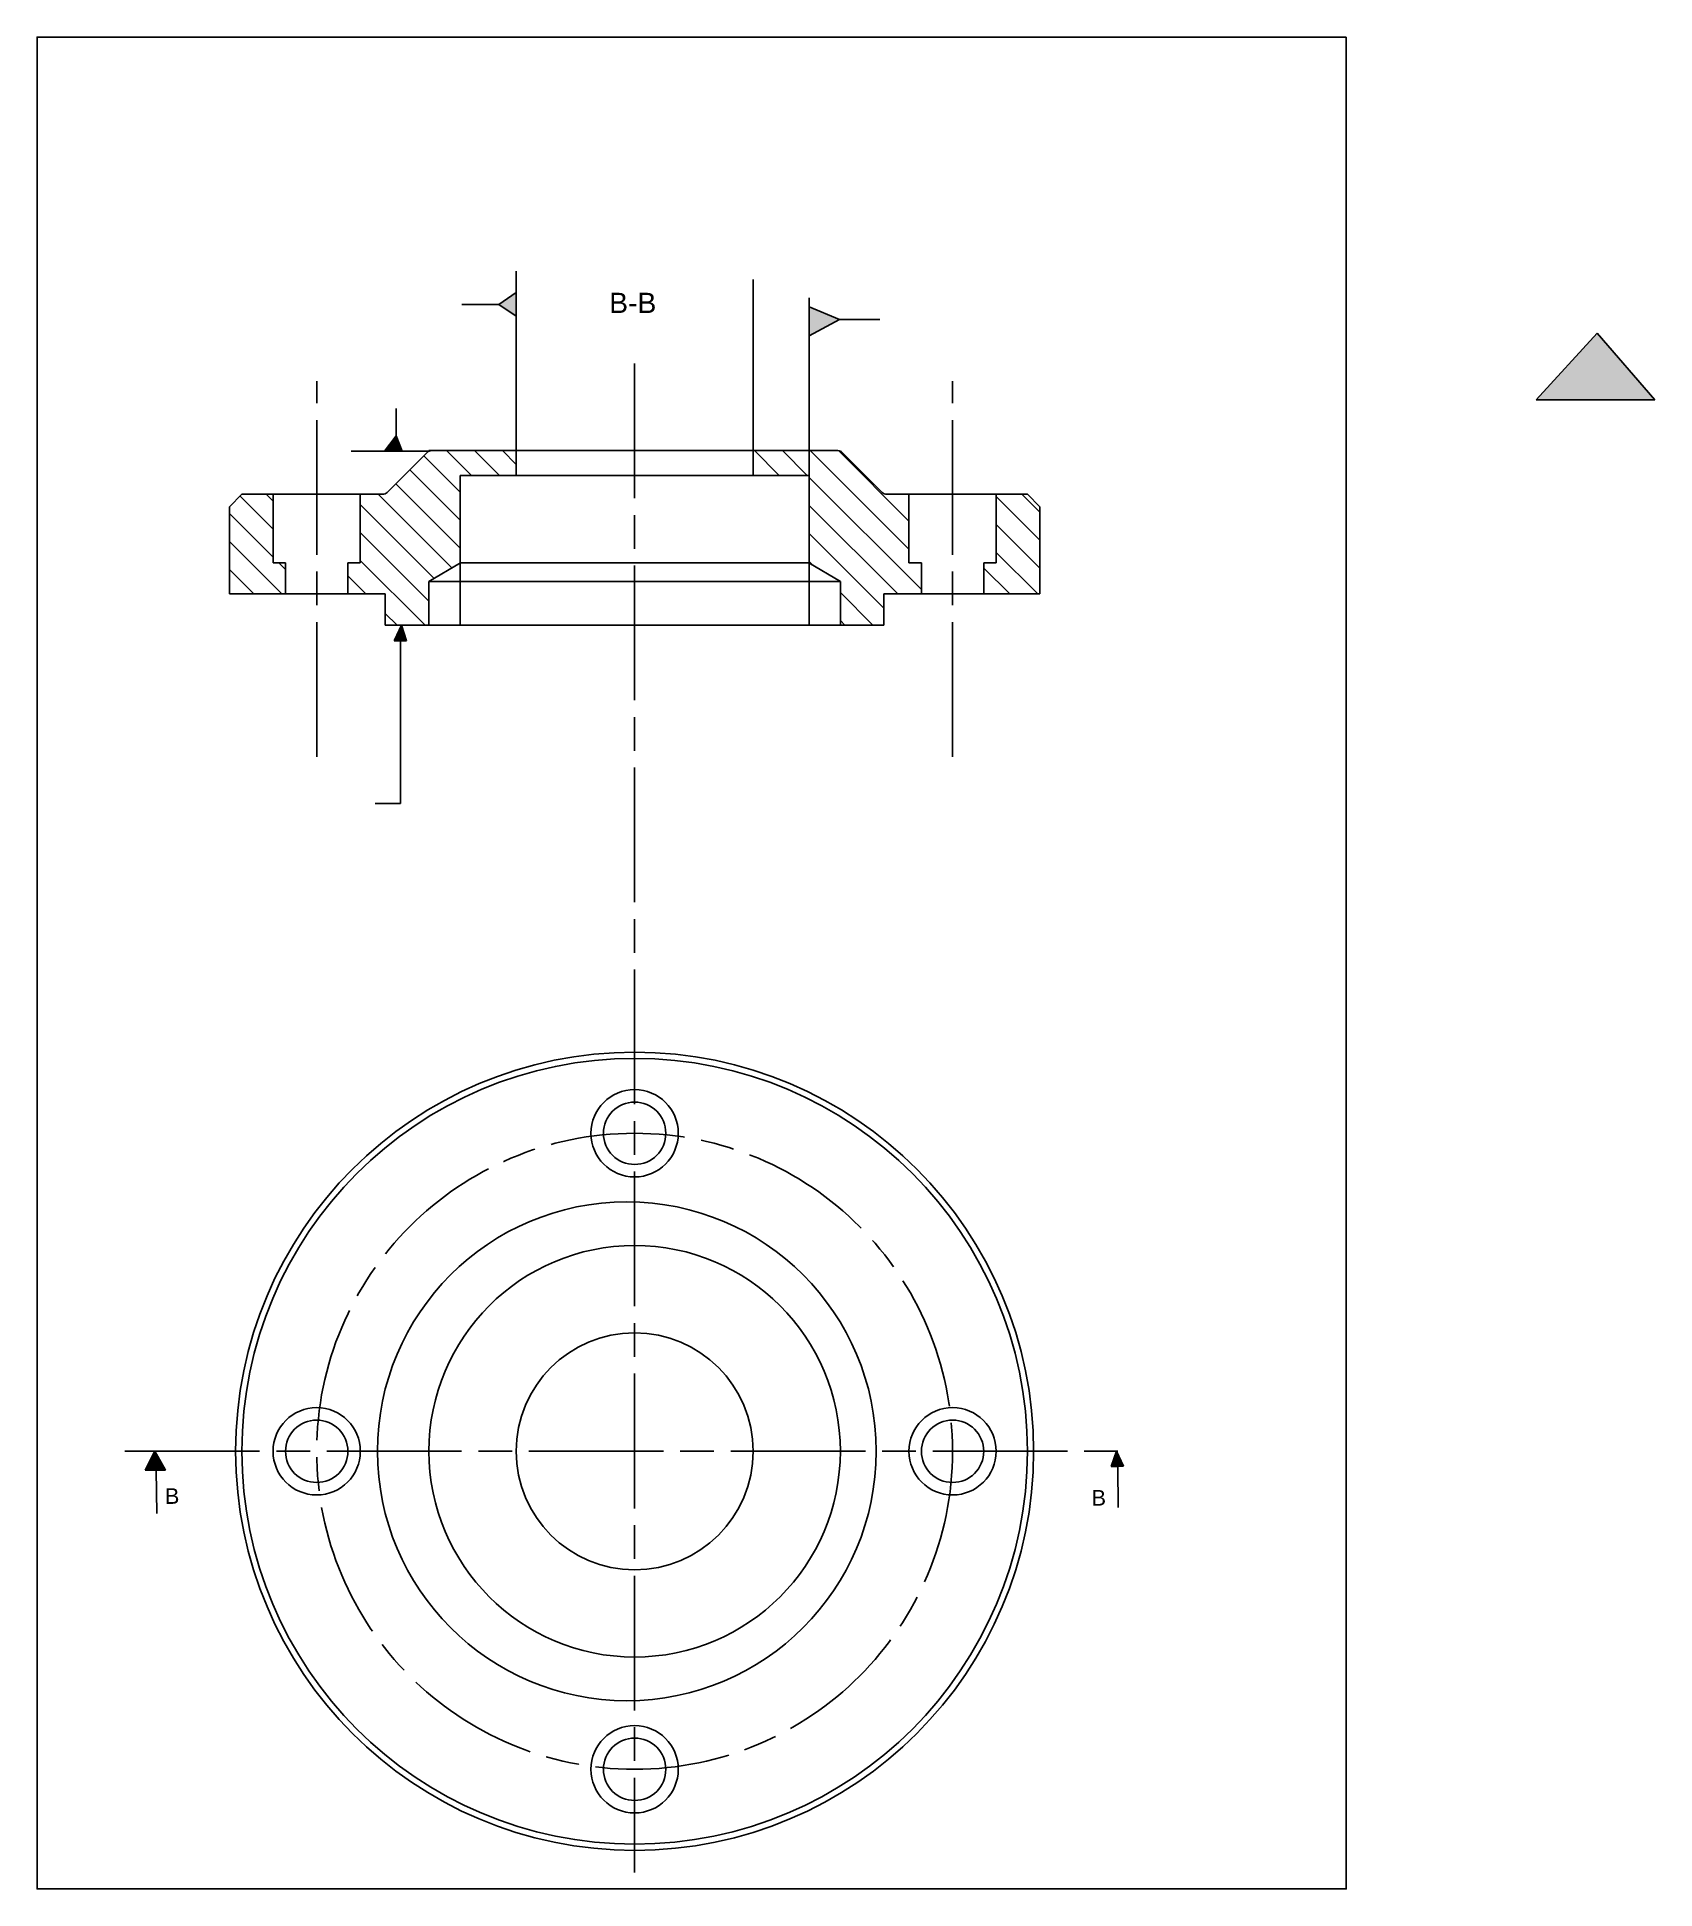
# Model space of a CAD drawing. Header units: millimetres. Extents: x 0 to 260, y -13 to 284.
import ezdxf

# ---------------------------------------------------------------- set-up
doc = ezdxf.new("R2010")
doc.units = ezdxf.units.MM
doc.header["$LTSCALE"] = 0.9
doc.linetypes.add('ACAD_ISO08W100', pattern=[36, 24, -3, 6, -3])
doc.styles.get("Standard").update_dxf_attribs({"font": 'arial.ttf'})

# ---------------------------------------------------------------- blocks, each defined once
blk = doc.blocks.new('*U1')
for radius in [7, 5]:
    blk.add_circle((0, 0), radius)
blk = doc.blocks.new('*U2')
at = {"color": 0, "linetype": 'ByBlock', "lineweight": -2, "transparency": 16777216}
blk.add_blockref('*U1', (95.86, 108.39), dxfattribs=at)
for p, rotation in [((44.86, 57.39), 90), ((146.86, 57.39), 270), ((95.86, 6.39), 180)]:
    blk.add_blockref('*U1', p, dxfattribs=dict(at, rotation=rotation))

msp = doc.modelspace()

# ---------------------------------------------------------------- hatches: boundary and pattern name
h = msp.add_hatch(color=256)
h.dxf.hatch_style = 1
h.paths.add_polyline_path([(76.86, 243.23), (74.08, 241.33), (76.86, 239.42)])
h = msp.add_hatch(color=256)
h.dxf.hatch_style = 1
h.paths.add_polyline_path([(128.72, 238.9), (123.88, 240.94), (123.88, 236.29)])
h = msp.add_hatch(color=256)
h.dxf.hatch_style = 1
h.paths.add_polyline_path([(250.25, 236.71), (240.5, 226.04), (259.53, 226.04)])
h = msp.add_hatch(color=256)
h.dxf.hatch_style = 1
h.paths.add_polyline_path([(57.6, 220.23), (55.72, 217.8), (58.57, 217.8)])
h = msp.add_hatch()
h.set_pattern_fill('ANSI31', color=256, angle=90)
h.set_pattern_definition([(135, (-2e-15, -12.8012), (-2.245064, -2.245064), [])])
h.paths.add_polyline_path([(160.86, 208.88), (158.86, 210.88), (153.86, 210.88), (153.86, 199.88), (151.86, 199.88), (151.86, 194.88), (160.86, 194.88)])
h.paths.add_polyline_path([(141.86, 199.88), (139.86, 199.88), (139.86, 210.88), (136.28, 210.88, -0.198912), (135.57, 211.17), (129.16, 217.59, 0.198912), (128.45, 217.88), (123.88, 217.88), (123.88, 213.88), (123.88, 199.82), (128.86, 196.88), (128.86, 189.88), (135.86, 189.88), (135.86, 194.88), (141.86, 194.88)])
h.paths.add_polyline_path([(123.88, 217.88), (114.86, 217.88), (114.86, 213.88), (123.88, 213.88)])
h.paths.add_polyline_path([(67.85, 213.88), (76.86, 213.88), (76.86, 217.88), (63.28, 217.88, 0.198912), (62.57, 217.59), (56.16, 211.17, -0.198912), (55.45, 210.88), (51.86, 210.88), (51.86, 199.88), (49.86, 199.88), (49.86, 194.88), (55.86, 194.88), (55.86, 189.88), (62.86, 189.88), (62.86, 196.88), (67.85, 199.82)])
h.paths.add_polyline_path([(37.86, 210.88), (32.86, 210.88), (30.86, 208.88), (30.86, 194.88), (39.86, 194.88), (39.86, 199.88), (37.86, 199.88)])
h = msp.add_hatch(color=256)
h.dxf.hatch_style = 1
h.paths.add_polyline_path([(58.44, 189.88), (57.35, 187.47), (57.31, 187.37), (58.28, 187.38), (59.25, 187.38)])
h = msp.add_hatch(color=256)
h.dxf.hatch_style = 1
h.paths.add_polyline_path([(18.92, 57.39), (17.34, 54.36), (20.62, 54.36)])
h = msp.add_hatch(color=256)
h.dxf.hatch_style = 1
h.paths.add_polyline_path([(173.18, 57.39), (172.3, 54.96), (173.37, 54.97), (174.3, 54.98)])

# ---------------------------------------------------------------- linework, layer by layer
for p, q in [((76.86, 217.88), (76.86, 246.67)), ((114.86, 217.88), (114.86, 245.3)), ((68.15, 241.33), (74.08, 241.33)), ((74.08, 241.33), (76.86, 243.23)), ((76.86, 239.42), (74.08, 241.33)), ((76.86, 243.23), (76.86, 239.42)), ((123.88, 213.88), (123.88, 242.4)), ((128.72, 238.9), (123.88, 240.94)), ((123.88, 240.94), (123.88, 236.29)), ((123.88, 236.29), (128.72, 238.9)), ((135.2, 238.9), (128.72, 238.9)), ((250.25, 236.71), (240.5, 226.04)), ((259.53, 226.04), (250.25, 236.71)), ((240.5, 226.04), (259.53, 226.04)), ((57.6, 224.61), (57.6, 220.23)), ((55.72, 217.8), (57.6, 220.23)), ((57.6, 220.23), (58.57, 217.8)), ((62.9, 217.8), (50.4, 217.8)), ((58.57, 217.8), (55.72, 217.8)), ((62.57, 217.59), (56.16, 211.17)), ((62.86, 217.88), (95.86, 217.88)), ((63.28, 217.88), (95.86, 217.88)), ((76.86, 213.88), (76.86, 217.88)), ((76.86, 213.88), (76.86, 217.88)), ((128.45, 217.88), (95.86, 217.88)), ((114.86, 213.88), (114.86, 217.88)), ((129.16, 217.59), (135.57, 211.17)), ((67.85, 213.88), (95.86, 213.88)), ((67.85, 213.88), (67.85, 199.88)), ((67.85, 213.88), (95.86, 213.88)), ((67.85, 189.88), (67.85, 213.88)), ((67.85, 213.88), (95.86, 213.88)), ((95.86, 213.88), (76.86, 213.88)), ((95.86, 213.88), (76.86, 213.88)), ((123.88, 213.88), (95.86, 213.88)), ((95.86, 213.88), (114.86, 213.88)), ((123.88, 189.88), (123.88, 213.88)), ((30.86, 208.88), (32.86, 210.88)), ((32.86, 210.88), (55.45, 210.88)), ((44.86, 210.88), (37.86, 210.88)), ((37.86, 210.88), (37.86, 199.88)), ((51.86, 210.88), (51.86, 199.88)), ((158.86, 210.88), (136.28, 210.88)), ((139.86, 210.88), (139.86, 199.88)), ((146.86, 210.88), (153.86, 210.88)), ((153.86, 210.88), (153.86, 199.88)), ((160.86, 208.88), (158.86, 210.88)), ((30.86, 194.88), (30.86, 208.88)), ((160.86, 194.88), (160.86, 208.88)), ((37.86, 199.88), (39.86, 199.88)), ((39.86, 199.88), (39.86, 194.88)), ((51.86, 199.88), (49.86, 199.88)), ((49.86, 199.88), (49.86, 194.88)), ((67.95, 199.88), (62.86, 196.88)), ((67.95, 199.88), (62.86, 196.88)), ((95.86, 199.88), (67.95, 199.88)), ((95.86, 199.88), (67.95, 199.88)), ((95.86, 199.88), (123.78, 199.88)), ((123.78, 199.88), (128.86, 196.88)), ((139.86, 199.88), (141.86, 199.88)), ((141.86, 199.88), (141.86, 194.88)), ((153.86, 199.88), (151.86, 199.88)), ((151.86, 199.88), (151.86, 194.88)), ((62.86, 189.88), (62.86, 196.88)), ((62.86, 196.88), (128.86, 196.88)), ((62.86, 189.88), (62.86, 196.88)), ((62.86, 189.88), (62.86, 196.88)), ((128.86, 189.88), (128.86, 196.88)), ((128.86, 189.88), (128.86, 196.88)), ((55.86, 194.88), (30.86, 194.88)), ((55.86, 189.88), (55.86, 194.88)), ((135.86, 189.88), (135.86, 194.88)), ((135.86, 194.88), (160.86, 194.88)), ((62.86, 189.88), (55.86, 189.88)), ((57.31, 187.37), (57.35, 187.47)), ((58.28, 187.38), (57.31, 187.37)), ((58.44, 189.88), (57.35, 187.47)), ((58.28, 161.27), (58.28, 187.38)), ((58.28, 187.38), (59.25, 187.38)), ((59.25, 187.38), (58.44, 189.88)), ((95.86, 189.88), (62.86, 189.88)), ((95.86, 189.88), (62.86, 189.88)), ((95.86, 189.88), (128.86, 189.88)), ((128.86, 189.88), (135.86, 189.88)), ((54.25, 161.27), (58.28, 161.27)), ((17.34, 54.36), (18.92, 57.39)), ((18.92, 57.39), (20.62, 54.36)), ((172.3, 54.96), (173.18, 57.39)), ((173.18, 57.39), (174.3, 54.98)), ((20.62, 54.36), (17.34, 54.36)), ((19.23, 47.42), (19.11, 54.36)), ((19.11, 54.36), (20.62, 54.36)), ((173.37, 54.97), (172.3, 54.96)), ((174.3, 54.98), (173.37, 54.97)), ((173.43, 48.37), (173.37, 54.97))]:
    msp.add_line(p, q)
at = {"linetype": 'ACAD_ISO08W100'}
for p, q in [((95.86, 231.84), (95.86, -10.15)), ((44.86, 168.77), (44.86, 229)), ((146.86, 168.77), (146.86, 229)), ((14.09, 57.39), (175.12, 57.39))]:
    msp.add_line(p, q, dxfattribs=at)
msp.add_lwpolyline([(210, 284.2), (0, 284.2), (0, -12.8), (210, -12.8)], close=True)
for centre, radius in [((95.86, 57.39), 64), ((95.86, 57.39), 63), ((94.61, 57.39), 40), ((95.86, 57.39), 33), ((95.86, 57.39), 19)]:
    msp.add_circle(centre, radius)
msp.add_circle((95.86, 57.39), 51, dxfattribs=at)
for centre, start, end in [((63.28, 216.88), 90, 135), ((128.45, 216.88), 45, 90), ((55.45, 211.88), 270, 315), ((136.28, 211.88), 225, 270)]:
    msp.add_arc(centre, 1, start, end)

# ---------------------------------------------------------------- block references
msp.add_blockref('*U2', (0, 0))

# ---------------------------------------------------------------- texts
at = {"attachment_point": 1}
for s, width, gutter_width, insert, char_height in [('B-B', 26.6789, 16.24, (91.78, 243.19), 3.249), ('B', 7.1416, 12.5, (20.5, 51.46), 2.5), ('B', 8.5651, 12.5, (169.15, 51.18), 2.5)]:
    msp.add_mtext_dynamic_manual_height_columns(s, width=width, gutter_width=gutter_width, heights=[0], dxfattribs=dict(at, insert=insert, char_height=char_height))

doc.saveas('drawing.dxf')
